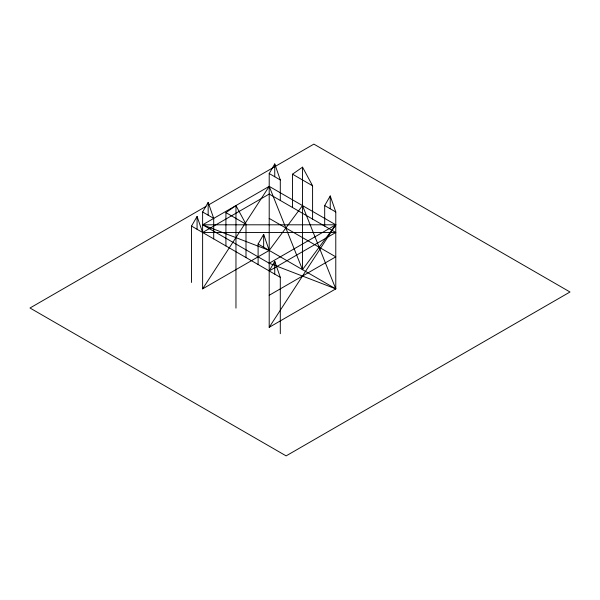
<?xml version="1.0" encoding="UTF-8"?>
<svg xmlns="http://www.w3.org/2000/svg" width="600" height="600" viewBox="0 0 600 600"><rect width="100%" height="100%" fill="white"/><g stroke="black" fill="none" stroke-linecap="round" stroke-linejoin="round"><path stroke-width="0.9" d="M191.52 282.465L191.52 226.08L197.07 216.472L202.62 232.493L335.782 232.493L269.205 194.048L202.62 232.493M280.298 200.452L280.298 179.955L274.748 163.935L269.205 173.542L269.205 327.315L335.782 288.87L302.49 205.583L269.205 250.433L202.62 288.87L202.62 211.987L208.163 202.38L213.712 218.392L213.712 238.897M258.105 264.525L258.105 244.02L263.655 234.413L269.205 250.433L202.62 224.805L269.205 186.36L335.782 224.805L269.205 327.315M280.298 333.72L280.298 277.343L274.748 261.322L269.205 270.93L335.782 232.493M324.69 226.08L324.69 205.583L330.24 195.968L335.782 211.987L335.782 288.87L269.205 263.243L202.62 224.805L335.782 224.805L302.49 269.655L269.205 186.36L202.62 288.87M225.923 245.947L225.923 212.625L235.965 205.612L246 224.22L246 257.535M292.507 207.502L292.507 174.188L302.543 167.167L312.585 185.782L312.585 219.097M206.002 206.392L30 308.01L286.125 455.88L570 291.99L313.875 144.12L208.433 204.99M269.205 263.243L335.782 224.805M269.205 295.282L335.782 256.837L269.205 218.392M292.507 174.188L312.585 185.782M269.205 173.542L280.298 179.955M324.69 205.583L335.782 211.987M225.923 212.625L246 224.22M202.62 211.987L213.712 218.392M258.105 244.02L335.782 288.87M191.52 226.08L280.298 277.343M330.24 195.968L330.24 208.785M302.543 167.167L302.49 269.655M274.748 163.935L274.748 176.745M274.748 261.322L274.748 274.132M263.655 234.413L263.655 247.222M235.965 205.612L235.965 308.123M208.163 202.38L208.163 215.19M197.07 216.472L197.07 229.29"/></g></svg>
